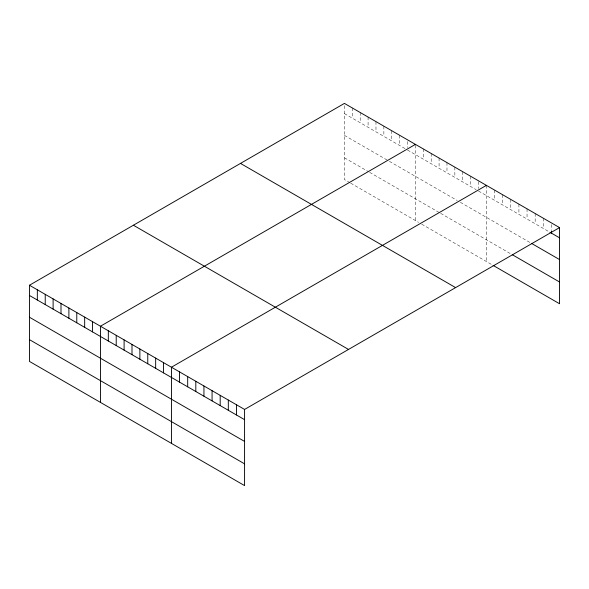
<?xml version="1.0" encoding="UTF-8"?>
<svg xmlns="http://www.w3.org/2000/svg" width="589" height="589" viewBox="0 0 589 589"><rect width="100%" height="100%" fill="white"/><g stroke="black" fill="none" stroke-linecap="round" stroke-linejoin="round"><path stroke-width="0.44" stroke-dasharray="2.94 2.21" d="M344.425 113.618L405.166 148.686M407.529 150.048L476.155 189.673M478.518 191.035L549.206 231.845M344.425 135.374L388.6 160.878M389.388 161.334L457.226 200.503M460.377 202.321L530.733 242.94M344.425 157.793L368.088 171.458M369.664 172.371L439.077 212.445M440.66 213.351L510.788 253.844M349.947 182.745L344.425 179.557L344.425 103.399M350.735 183.194L418.573 222.362M421.724 224.181L493.059 265.367M551.422 224.608L551.422 230.571M543.294 218.21L543.294 228.436M535.173 213.52L535.173 223.746M527.045 208.83L527.045 219.049M518.916 204.14L518.916 214.359M510.788 199.443L510.788 209.669M502.66 194.753L502.66 204.972M494.532 190.063L494.532 200.282M486.411 185.366L486.411 261.523M478.518 181.67L478.518 188.48M470.633 176.258L470.633 186.485M462.74 171.708L462.74 181.927M454.855 167.151L454.855 177.377M446.97 162.601L446.97 172.82M439.077 158.043L439.077 168.27M431.192 153.493L431.192 163.713M423.307 148.936L423.307 159.163M415.414 145.233L415.414 220.536M407.529 141.529L407.529 147.493M399.644 135.271L399.644 145.498M391.751 130.721L391.751 140.94M383.866 126.164L383.866 136.39M375.973 121.614L375.973 131.833M368.088 117.056L368.088 127.283M360.203 112.506L360.203 122.726M352.31 107.949L352.31 118.175"/><path stroke-width="0.88" d="M559.55 227.597L244.575 409.443L244.575 485.601L29.45 361.403L29.45 285.245L344.425 103.399L559.55 227.597L559.55 303.755L493.059 265.367M415.414 144.386L100.439 326.232L100.439 402.39M486.411 185.366L171.436 367.219L171.436 443.377M549.942 232.272L559.55 237.816M531.477 243.367L559.55 259.58M512.268 254.698L559.55 281.998M240.481 163.403L455.606 287.609M133.394 225.234L348.519 349.439M29.45 285.245L244.575 409.443M29.45 295.464L244.575 419.67M29.45 317.228L244.575 441.426M29.45 339.647L244.575 463.845M551.422 231.425L551.422 233.126M236.447 404.753L236.447 414.98M228.318 400.064L228.318 410.283M220.19 395.374L220.19 405.593M212.069 390.676L212.069 400.903M203.941 385.986L203.941 396.206M195.813 381.297L195.813 391.516M187.685 376.599L187.685 386.826M179.557 371.909L179.557 382.136M163.543 362.662L163.543 372.889M155.658 358.112L155.658 368.331M147.765 353.555L147.765 363.781M139.88 349.005L139.88 359.224M131.995 344.447L131.995 354.674M124.102 339.897L124.102 350.116M116.217 335.34L116.217 345.559M108.332 330.782L108.332 341.009M92.554 321.675L92.554 331.901M84.669 317.125L84.669 327.344M76.776 312.568L76.776 322.794M68.891 308.018L68.891 318.237M60.998 303.46L60.998 313.687M53.113 298.91L53.113 309.129M45.228 294.353L45.228 304.579M37.335 289.803L37.335 300.022"/></g></svg>
